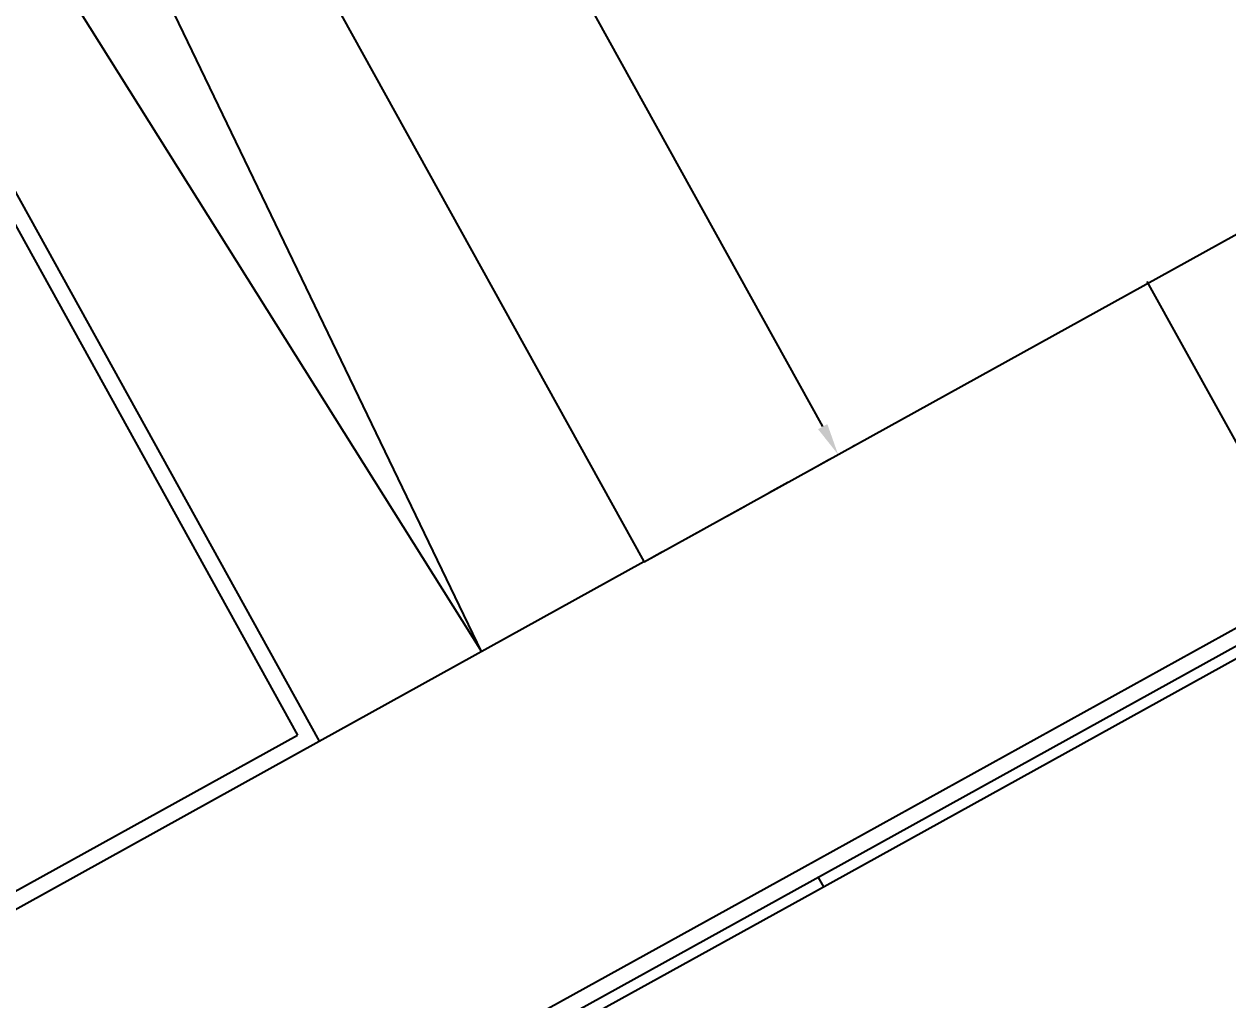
# Model space of a CAD drawing. Header units: millimetres. Extents: x 441061 to 442903, y 4515148 to 4515613.
# Drawn here: x 442184.37 to 442190.05, y 4515563.05 to 4515567.65 of the extents above; entities that cross this region are included whole.
import ezdxf

# ---------------------------------------------------------------- set-up
doc = ezdxf.new("R2010")
doc.units = ezdxf.units.MM
doc.linetypes.add('CONTINUA', pattern=[0])
doc.linetypes.add('PUNTOS2', pattern=[0.125, 0, -0.125])
doc.layers.add('01_cotas', color=254, linetype='Continuous')
doc.layers.add('01_piscinas', color=254, linetype='Continuous')
doc.styles.add('Estilo1', font='swissel.ttf')
doc.styles.add('ROMANS', font='romans')
doc.dimstyles.new('DECIMAL-50', dxfattribs={"dimtxt": 0.08, "dimasz": 0.15, "dimexe": 0.09, "dimexo": 0, "dimgap": 0.09, "dimtad": 0, "dimzin": 0, "dimdsep": 46, "dimtxsty": 'ROMANS', "dimcen": 0.09, "dimclrt": 6, "dimadec": 0, "dimazin": 0, "dimtfac": 1.38, "dimtix": 1, "dimtofl": 0, "dimtmove": 2, "dimatfit": 3, "dimldrblk": 'OBLIQUE', "dimfxl": 1, "dimtolj": 1, "dimtzin": 0, "dimarcsym": 0})

# ---------------------------------------------------------------- blocks, each defined once
blk = doc.blocks.new('*D785')
at = {"layer": '01_cotas', "color": 0, "linetype": 'PUNTOS2', "lineweight": -2, "transparency": 16777216}
for p, q in [((442179.8114, 4515578.6368), (442180.8053, 4515579.1868)), ((442187.2973, 4515565.1108), (442188.2912, 4515565.6609))]:
    blk.add_line(p, q, dxfattribs=at)
at = {"layer": '01_cotas', "color": 0, "lineweight": -2, "transparency": 16777216}
for p, q in [((442180.7992, 4515579.012), (442184.1006, 4515573.0467)), ((442188.1398, 4515565.7485), (442184.8383, 4515571.7138))]:
    blk.add_line(p, q, dxfattribs=at)
at = {"layer": '01_cotas', "color": 0, "transparency": 16777216}
for points in [[(442180.8211, 4515579.0241), (442180.7773, 4515578.9999), (442180.7265, 4515579.1433)], [(442188.1617, 4515565.7606), (442188.1179, 4515565.7364), (442188.2124, 4515565.6173)]]:
    blk.add_solid(points, dxfattribs=at)
at = {"layer": '01_cotas', "color": 7, "transparency": 16777216, "insert": (442184.4695, 4515572.3803), "char_height": 0.35, "attachment_point": 5, "rotation": 298.9622, "style": 'Estilo1'}
blk.add_mtext('\\A1;15.46', dxfattribs=at)

msp = doc.modelspace()

# ---------------------------------------------------------------- linework, layer by layer
at = {"color": 120, "linetype": 'CONTINUA'}
msp.add_line((442189.6689, 4515566.4336, 0), (442190.4601, 4515565.0038, 0), dxfattribs=at)
at = {"layer": '01_piscinas'}
for p, q in [((442179.8114, 4515578.6368, -0.0001), (442187.2963, 4515565.1127, 0)), ((442186.5307, 4515564.689, 0), (442179.8114, 4515578.6368, 0)), ((442178.0934, 4515578.1271, -0.0001), (442185.7652, 4515564.2653, 0)), ((442178.0934, 4515578.1271, -0.0001), (442186.5307, 4515564.689, 0)), ((442178.0568, 4515578.0384, -0.0001), (442185.6632, 4515564.2946, 0)), ((442188.1011, 4515563.5555), (442195.0033, 4515567.375)), ((442185.7652, 4515564.2653, 0), (442187.2963, 4515565.1127, 0)), ((442174.9824, 4515558.2976, 0), (442185.7652, 4515564.2653, 0)), ((442178.3138, 4515560.227, 0), (442185.6632, 4515564.2946, 0)), ((442188.1187, 4515563.6224, 0), (442188.1429, 4515563.5786)), ((442185.486, 4515562.1124), (442188.1011, 4515563.5555))]:
    msp.add_line(p, q, dxfattribs=at)
for points in [[(442247.017, 4515584.3222, 0.016487), (442243.1565, 4515583.9923, 0.014757), (442235.7182, 4515582.8854, 0.006475), (442229.9416, 4515581.5824, 0.008166), (442222.7079, 4515579.7267, 0.021654), (442213.5885, 4515576.612, 0.020322), (442205.3047, 4515572.9814, 0.00713), (442199.746, 4515570.1209, 0.000222), (442199.5744, 4515570.0294), (442198.2852, 4515569.3299), (442196.9963, 4515568.6307, 0.002681), (442194.9437, 4515567.4849), (442188.0421, 4515563.6658), (442185.4271, 4515562.2227), (442177.5128, 4515557.8553), (442172.5699, 4515555.1157), (442159.4007, 4515547.8166), (442159.2866, 4515547.7528), (442170.0686, 4515529.7564)], [(442247.015, 4515584.247, 0.016462), (442243.1654, 4515583.9178, 0.014755), (442235.7326, 4515582.8118, 0.006474), (442229.959, 4515581.5095, 0.008165), (442222.7284, 4515579.6545, 0.021653), (442213.6158, 4515576.5421, 0.020322), (442205.3379, 4515572.9141, 0.00713), (442199.7812, 4515570.0547, 0.000222), (442199.6099, 4515569.9633), (442198.3209, 4515569.264), (442197.0323, 4515568.5649, 0.002681), (442194.9803, 4515567.4194), (442188.0784, 4515563.6001), (442185.4633, 4515562.157), (442177.5491, 4515557.7897), (442172.6063, 4515555.0501), (442159.4372, 4515547.7511), (442159.3907, 4515547.7251), (442170.1329, 4515529.7949)]]:
    msp.add_lwpolyline(points, format="xyb", dxfattribs=at)
at = {"layer": '01_piscinas', "elevation": 0}
msp.add_lwpolyline([(442187.2973, 4515565.1108), (442194.149, 4515568.9023, -0.002679), (442196.2151, 4515570.0556), (442197.5088, 4515570.7574), (442198.8027, 4515571.4595, -0.000228), (442198.9804, 4515571.5542, -0.007137), (442204.5857, 4515574.4386, -0.008301), (442207.9826, 4515576.026)], format="xyb", dxfattribs=at)

# ---------------------------------------------------------------- dimensions: what is measured, and where the dimension line sits
at = {"layer": '01_cotas', "color": 251}
dim = msp.add_aligned_dim(p1=(442179.8114, 4515578.6368, 0), p2=(442187.2973, 4515565.1108, 0), distance=1.0459, dimstyle='DECIMAL-50', override={"dimtxt": 0.35, "dimtxsty": 'Estilo1', "dimsah": 1, "dimclrt": 7, "dimfxl": 0.09, "dimarcsym": 2}, dxfattribs=at)
dim.commit()
dim.dimension.update_dxf_attribs({"geometry": '*D785', "text_midpoint": (442184.4695, 4515572.3803)})

doc.saveas('drawing.dxf')
